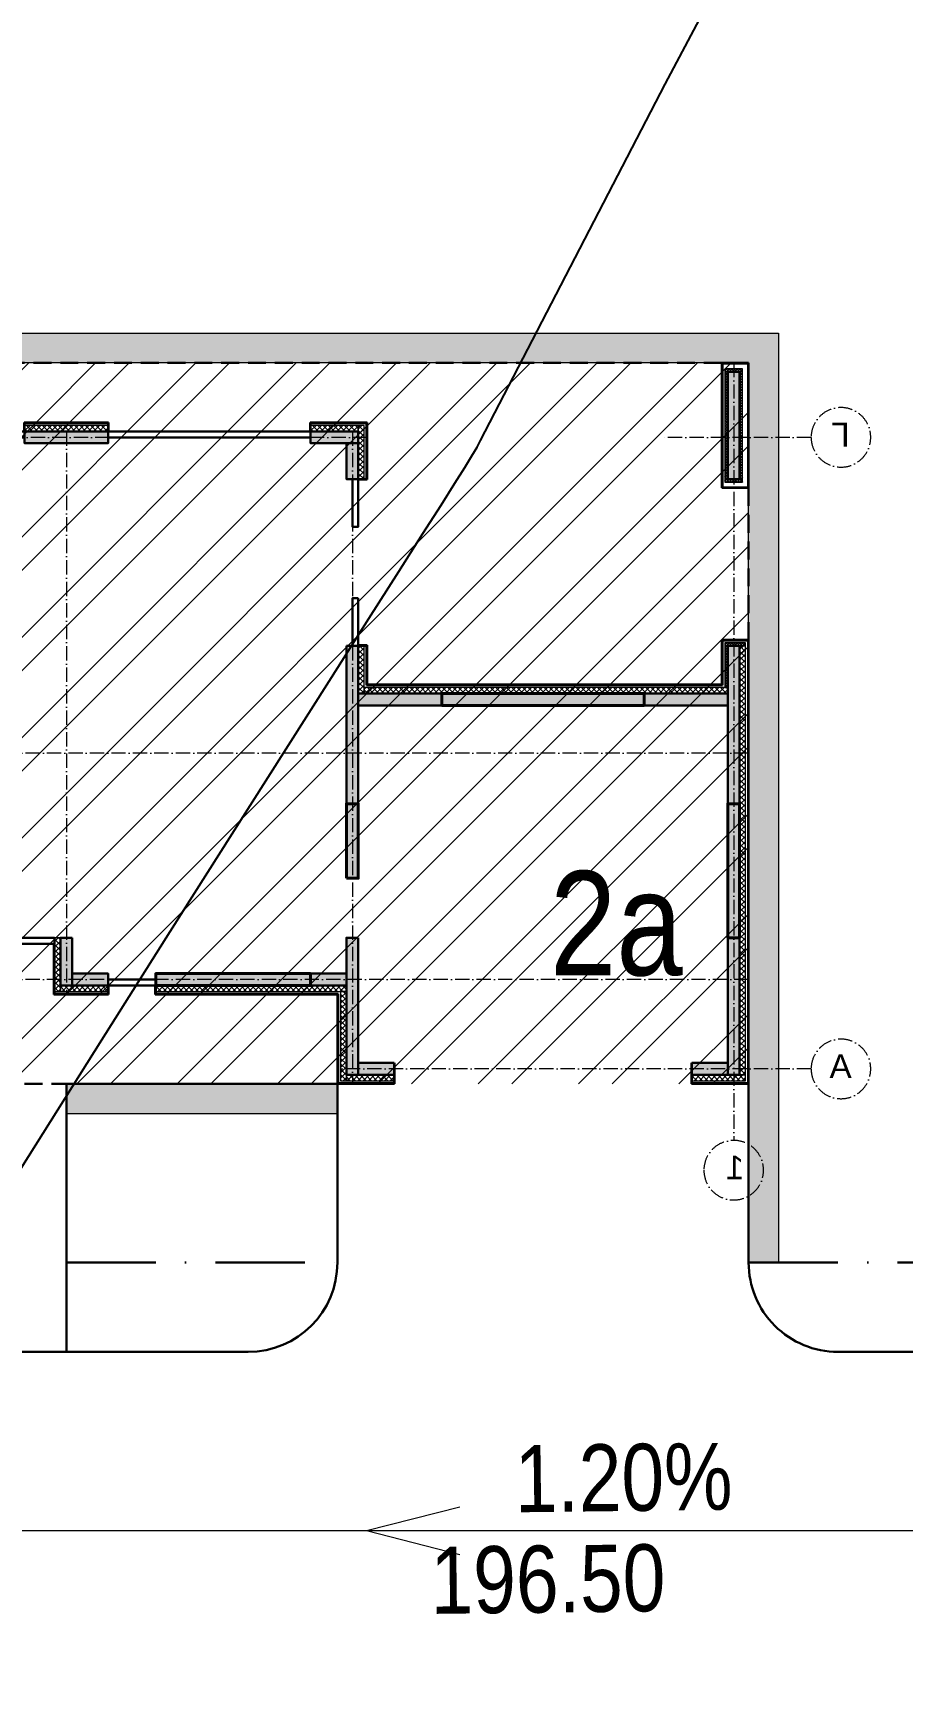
# Model space of a CAD drawing. Header units: millimetres. Extents: x 1353783 to 6492029790, y -7276956 to -512500.
# Drawn here: x 9975160 to 9978077, y -2812207 to -2806674 of the extents above; entities that cross this region are included whole.
import ezdxf

# ---------------------------------------------------------------- set-up
doc = ezdxf.new("R2010")
doc.units = ezdxf.units.MM
for name, pattern in [('( Dashed )', [0.75, 0.5, -0.25]), ('482 Границы районов', [5, 3, -1, 0, -1]), ('ACAD_ISO10W100', [18, 12, -3, 0, -3]), ('CONTI', [0]), ('осевая', [50.800000000000004, 31.75, -6.35, 6.35, -6.35])]:
    doc.linetypes.add(name, pattern=pattern)
doc.layers.get('0').update_dxf_attribs({"lineweight": 5})
doc.layers.get('Defpoints').update_dxf_attribs({"color": 255})
for name, color, linetype, lineweight in [('!A-DIAFRAGM типовой', 142, 'Continuous', 0), ('7земля', 7, 'Continuous', 30), ('DIAFRAGM', 46, 'Continuous', 30), ('G-ANNO-SCHD', 231, 'Continuous', 9), ('Hatch', 254, 'Continuous', 5), ('INSULATION', 81, 'Continuous', 5), ('ГП-Граница учасика ИЖС', 3, 'Continuous', 5), ('ГП-Тратуар', 3, 'Continuous', 5), ('оси', 231, 'осевая', 9)]:
    doc.layers.add(name, color=color, linetype=linetype, lineweight=lineweight)
doc.layers.add('GORIZUNKNOWN', color=32, linetype='CONTI')
doc.layers.add('РЕЛЬЕФ', color=7, linetype='CONTI')
doc.styles.add('GOST Common', font='', dxfattribs={"height": 3})
doc.styles.get("Standard").update_dxf_attribs({"font": 'Arial Narrow.ttf'})
doc.styles.add('основной', font='Arial Narrow.ttf', dxfattribs={"height": 1.5})
doc.styles.get('GOST Common').set_extended_font_data('GOST Common')

# ---------------------------------------------------------------- blocks, each defined once
blk = doc.blocks.new('амвамвам')
at = {"lineweight": 30, "ltscale": 100, "true_color": 0x939598}
h = blk.add_hatch(color=252, dxfattribs=at)
h.dxf.hatch_style = 1
h.paths.add_polyline_path([(9832580.3382902, -3455391.887693441), (9832580.3382902, -3455891.887693441), (9837130.338564806, -3455891.887693441), (9837130.34117087, -3455391.887648884)], flags=17)
h.paths.add_polyline_path([(9829780.3382902, -3455391.887648858), (9829780.3382902, -3455891.887648858), (9819030.34090311, -3455891.887648862), (9818530.34090311, -3455891.887648862), (9818530.340903118, -3443291.85761554), (9818530.34090311, -3442791.85761554), (9844030.341103941, -3442791.857615545), (9844530.341103941, -3442791.857615545), (9844530.341103934, -3458391.654640799), (9844030.337839514, -3458391.654640799), (9844030.341103926, -3443291.854581557), (9819030.340903096, -3443291.857665127), (9819030.34090311, -3455391.887693448)])
at = {"color": 251, "lineweight": 15, "ltscale": 100, "true_color": 0x636466}
for points in [[(9829780.3382902, -3455391.887648858), (9829780.3382902, -3455891.887648858), (9819030.34090311, -3455891.887648862), (9818530.34090311, -3455891.887648862), (9818530.340903118, -3443291.85761554), (9818530.34090311, -3442791.85761554), (9844030.341103941, -3442791.857615545), (9844530.341103941, -3442791.857615545), (9844530.341103934, -3458391.654640799), (9844030.337839514, -3458391.654640799), (9844030.341103926, -3443291.854581557), (9819030.340903096, -3443291.857665127), (9819030.34090311, -3455391.887693448)], [(9832580.3382902, -3455391.887693441), (9832580.3382902, -3455891.887693441), (9837130.338564806, -3455891.887693441), (9837130.34117087, -3455391.887648884)]]:
    blk.add_lwpolyline(points, close=True, dxfattribs=at)
blk = doc.blocks.new('ТИП-2')
at = {"layer": '!A-DIAFRAGM типовой', "lineweight": 0, "ltscale": 100, "true_color": 0x000000}
h = blk.add_hatch(color=18, dxfattribs=at)
h.dxf.hatch_style = 1
h.paths.add_polyline_path([(10321114.28069974, -2871325.794384203), (10321314.28069974, -2871325.794339576), (10321314.2802981, -2869525.794339576), (10321114.2802981, -2869525.794384203)])
h = blk.add_hatch(color=18, dxfattribs=at)
h.dxf.hatch_style = 1
h.paths.add_polyline_path([(10345614.2808138, -2871325.784358687), (10345814.2808138, -2871325.78431406), (10345814.28041215, -2869525.78909589), (10345614.28041215, -2869525.789140517)])
h = blk.add_hatch(color=18, dxfattribs=at)
h.dxf.hatch_style = 1
h.paths.add_polyline_path([(10327514.28055711, -2870525.800309684), (10327514.28060173, -2870725.800309684), (10328314.27932481, -2870725.800131175), (10328314.27928018, -2870525.800131175)])
h = blk.add_hatch(color=18, dxfattribs=at)
h.dxf.hatch_style = 1
h.paths.add_polyline_path([(10327514.28073561, -2871325.794377865), (10327714.28073561, -2871325.794333238), (10327714.28060173, -2870725.794333238), (10327514.28060173, -2870725.794377865)])
h = blk.add_hatch(color=18, dxfattribs=at)
h.dxf.hatch_style = 1
h.paths.add_polyline_path([(10331714.2812801, -2870525.800449893), (10331714.28132472, -2870725.800449893), (10333114.27990833, -2870725.800137503), (10333114.2798637, -2870525.800137503)])
h = blk.add_hatch(color=18, dxfattribs=at)
h.dxf.hatch_style = 1
h.paths.add_polyline_path([(10335014.28127516, -2870525.800449896), (10335014.28131979, -2870725.800449896), (10336414.27990339, -2870725.800137506), (10336414.27985877, -2870525.800137506)])
h = blk.add_hatch(color=18, dxfattribs=at)
h.dxf.hatch_style = 1
h.paths.add_polyline_path([(10338314.28127516, -2870525.800449896), (10338314.28131979, -2870725.800449896), (10339714.27990339, -2870725.800137506), (10339714.27985877, -2870525.800137506)])
h = blk.add_hatch(color=18, dxfattribs=at)
h.dxf.hatch_style = 1
h.paths.add_polyline_path([(10341714.28127514, -2870525.800449898), (10341714.28131977, -2870725.800449898), (10343114.27990338, -2870725.800137509), (10343114.27985875, -2870525.800137509)])
h = blk.add_hatch(color=18, dxfattribs=at)
h.dxf.hatch_style = 1
h.paths.add_polyline_path([(10345014.2805906, -2870525.791351355), (10345014.28063523, -2870725.791351355), (10345614.28067992, -2870725.791217473), (10345614.28063529, -2870525.791217473)])
h = blk.add_hatch(color=18, dxfattribs=at)
h.dxf.hatch_style = 1
h.paths.add_polyline_path([(10345814.28014073, -2873575.794361891), (10345614.28014073, -2873575.794406518), (10345614.28085477, -2876775.794416242), (10345814.28085477, -2876775.794371615)])
h = blk.add_hatch(color=18, dxfattribs=at)
h.dxf.hatch_style = 1
h.paths.add_polyline_path([(10321114.28003041, -2876775.795799684), (10321314.28003041, -2876775.795755057), (10321314.2794391, -2874125.798562277), (10321114.2794391, -2874125.798606904)])
h = blk.add_hatch(color=18, dxfattribs=at)
h.dxf.hatch_style = 1
h.paths.add_polyline_path([(10327714.28037449, -2874125.798539959), (10327514.28037449, -2874125.798584586), (10327514.28096579, -2876775.794385423), (10327714.28096579, -2876775.794340796)])
h = blk.add_hatch(color=18, dxfattribs=at)
h.dxf.hatch_style = 1
h.paths.add_polyline_path([(10321314.27962602, -2874925.831572238), (10321314.27967064, -2875125.831572238), (10322714.27967064, -2875125.831259849), (10322714.27962602, -2874925.831259849)])
h = blk.add_hatch(color=18, dxfattribs=at)
h.dxf.hatch_style = 1
h.paths.add_polyline_path([(10326114.28152829, -2874925.825995184), (10326114.28157292, -2875125.825995184), (10327514.28157292, -2875125.825682795), (10327514.28152829, -2874925.825682795)])
h = blk.add_hatch(color=18, dxfattribs=at)
h.dxf.hatch_style = 1
h.paths.add_polyline_path([(10321114.27915135, -2881326.077643656), (10321314.27915135, -2881326.077599029), (10321314.27863808, -2879025.800171928), (10321114.27863808, -2879025.800216555)])
h = blk.add_hatch(color=18, dxfattribs=at)
h.dxf.hatch_style = 1
h.paths.add_polyline_path([(10327514.2807444, -2879025.799959368), (10327714.2807444, -2879025.800003995), (10327714.28023113, -2881326.058647835), (10327514.28023113, -2881326.058603208)])
h = blk.add_hatch(color=18, dxfattribs=at)
h.dxf.hatch_style = 1
h.paths.add_polyline_path([(10332314.28074961, -2879025.801131424), (10332514.28074961, -2879025.801176051), (10332514.28057111, -2879825.794317264), (10332314.28057111, -2879825.794272637)])
h = blk.add_hatch(color=18, dxfattribs=at)
h.dxf.hatch_style = 1
h.paths.add_polyline_path([(10345614.28074932, -2879025.800275051), (10345814.28074932, -2879025.800319678), (10345814.2802361, -2881325.824323273), (10345614.2802361, -2881325.824278646)])
h = blk.add_hatch(color=18, dxfattribs=at)
h.dxf.hatch_style = 1
h.paths.add_polyline_path([(10327714.2805659, -2879825.794171644), (10327714.28061052, -2879625.794171644), (10328314.28098999, -2879625.794305526), (10328314.28094537, -2879825.794305526)])
h = blk.add_hatch(color=18, dxfattribs=at)
h.dxf.hatch_style = 1
h.paths.add_polyline_path([(10331714.28102024, -2879825.794138756), (10331714.28106486, -2879625.794138756), (10332314.28061573, -2879625.794272637), (10332314.28057111, -2879825.794272637)])
h = blk.add_hatch(color=18, dxfattribs=at)
h.dxf.hatch_style = 1
h.paths.add_polyline_path([(10335014.28225489, -2879625.824392607), (10335014.28229951, -2879825.824392607), (10336414.28110833, -2879825.824080218), (10336414.2810637, -2879625.824080218)])
h = blk.add_hatch(color=18, dxfattribs=at)
h.dxf.hatch_style = 1
h.paths.add_polyline_path([(10338314.28253459, -2879625.794518085), (10338314.28257921, -2879825.794518085), (10339714.28052839, -2879825.794205696), (10339714.28048377, -2879625.794205696)])
h = blk.add_hatch(color=18, dxfattribs=at)
h.dxf.hatch_style = 1
h.paths.add_polyline_path([(10341714.28127385, -2879825.824144751), (10341714.28131847, -2879625.824144751), (10343114.27988221, -2879625.824457141), (10343114.27983759, -2879825.824457141)])
h = blk.add_hatch(color=18, dxfattribs=at)
h.dxf.hatch_style = 1
h.paths.add_polyline_path([(10345014.28052612, -2879825.793282383), (10345014.28057075, -2879625.793282383), (10345614.28061544, -2879625.793416264), (10345614.28057081, -2879825.793416264)])
h = blk.add_hatch(color=18, dxfattribs=at)
h.dxf.hatch_style = 1
h.paths.add_polyline_path([(10321314.28051204, -2881126.057442903), (10321314.28055666, -2881326.057442903), (10321914.28006483, -2881326.057309022), (10321914.2800202, -2881126.057309022)])
h = blk.add_hatch(color=18, dxfattribs=at)
h.dxf.hatch_style = 1
h.paths.add_polyline_path([(10326914.28070969, -2881126.058737089), (10326914.28075432, -2881326.058737089), (10327514.28029807, -2881326.058603208), (10327514.28025345, -2881126.058603208)])
at = {"layer": 'Hatch', "lineweight": 40, "ltscale": 0.5, "true_color": 0x000000}
for points in [[(10345814.28061054, -2873575.794361891), (10345614.28061054, -2873575.794361891), (10345614.28061054, -2871325.788480768), (10345814.28061054, -2871325.788480768)], [(10326114.2815506, -2875125.831259849), (10326114.2815506, -2874925.831259849), (10322714.27970029, -2874925.831259849), (10322714.27970029, -2875125.831259849)], [(10321314.27894875, -2879025.800193593), (10321114.27894875, -2879025.800193593), (10321114.27894875, -2876775.793202593), (10321314.27894875, -2876775.793202593)], [(10327714.28061054, -2878025.796644622), (10327514.28061054, -2878025.796644622), (10327514.28061054, -2876775.794349302), (10327714.28061054, -2876775.794349302)], [(10345814.28061053, -2879025.800297365), (10345614.28061053, -2879025.800297365), (10345614.28061053, -2876775.794416242), (10345814.28061053, -2876775.794416242)], [(10335214.28061027, -2879625.821870604), (10335014.28061027, -2879625.821870604), (10335014.28061027, -2879025.825927126), (10335214.28061027, -2879025.825927126)], [(10328314.28098999, -2879825.824323271), (10328314.28098999, -2879625.824323271), (10330914.29235347, -2879625.824323271), (10330914.29235347, -2879825.824323271)], [(10336414.28108601, -2879825.794361876), (10336414.28108601, -2879625.794361876), (10338314.28253459, -2879625.794361876), (10338314.28253459, -2879825.794361876)], [(10339714.28050608, -2879825.794361876), (10339714.28050608, -2879625.794361876), (10341714.28129616, -2879625.794361876), (10341714.28129616, -2879825.794361876)], [(10343114.2798599, -2879825.794361876), (10343114.2798599, -2879625.794361876), (10344214.28054843, -2879625.794361876), (10344214.28054843, -2879825.794361876)]]:
    blk.add_hatch(color=18, dxfattribs=at).paths.add_polyline_path(points)
at = {"layer": 'INSULATION', "ltscale": 0.5, "true_color": 0x000000}
h = blk.add_hatch(dxfattribs=at)
h.set_pattern_fill('ANSI37', color=18, scale=9.999997768927233, angle=-90.00000000000006)
h.set_pattern_definition([(314.9999999999999, (10327382.394814, -2869475.794395359), (22.45063529377169, 22.45063529377164), []), (44.99999999999994, (10327382.394814, -2869475.794395359), (-22.45063529377164, 22.45063529377169), [])])
h.paths.add_polyline_path([(10321364.2798853, -2869475.794395359), (10321364.2798853, -2869525.794384203), (10321064.28030925, -2869525.794384203), (10321064.28030925, -2869475.794395359)])
h = blk.add_hatch(dxfattribs=at)
h.set_pattern_fill('ANSI37', color=18, scale=9.999997768927233, angle=180)
h.set_pattern_definition([(225, (10321114.2802981, -2875843.908888947), (22.45063529377165, -22.45063529377168), []), (314.9999999999999, (10321114.2802981, -2875843.908888947), (22.45063529377168, 22.45063529377165), [])])
h.paths.add_polyline_path([(10321114.2802981, -2871325.790389668), (10321064.28030925, -2871325.790389668), (10321064.28030925, -2869525.794384204), (10321114.2802981, -2869525.794384204)])
h = blk.add_hatch(dxfattribs=at)
h.set_pattern_fill('ANSI37', color=18, scale=9.999997768927233, angle=180)
h.set_pattern_definition([(225, (10321364.2798853, -2875843.90884432), (22.45063529377165, -22.45063529377168), []), (314.9999999999999, (10321364.2798853, -2875843.90884432), (22.45063529377168, 22.45063529377165), [])])
h.paths.add_polyline_path([(10321364.2798853, -2871325.790345041), (10321314.27989646, -2871325.790345041), (10321314.27989646, -2869525.794339577), (10321364.2798853, -2869525.794339577)])
h = blk.add_hatch(dxfattribs=at)
h.set_pattern_fill('ANSI37', color=18, scale=9.999997768927233, angle=-90.00000000000006)
h.set_pattern_definition([(314.9999999999999, (10351882.39492805, -2869475.789151673), (22.45063529377169, 22.45063529377164), []), (44.99999999999994, (10351882.39492805, -2869475.789151673), (-22.45063529377164, 22.45063529377169), [])])
h.paths.add_polyline_path([(10345914.28061054, -2869475.789151673), (10345914.28061054, -2869525.789140517), (10345564.28042331, -2869525.789140517), (10345564.28042331, -2869475.789151673)])
h = blk.add_hatch(dxfattribs=at)
h.set_pattern_fill('ANSI37', color=18, scale=9.999997768927233, angle=180)
h.set_pattern_definition([(225, (10345614.28041215, -2875843.903645261), (22.45063529377165, -22.45063529377168), []), (314.9999999999999, (10345614.28041215, -2875843.903645261), (22.45063529377168, 22.45063529377165), [])])
h.paths.add_polyline_path([(10345614.28041215, -2870425.78714325), (10345564.28042331, -2870425.78714325), (10345564.28042331, -2869525.789140518), (10345614.28041215, -2869525.789140518)])
h = blk.add_hatch(dxfattribs=at)
h.set_pattern_fill('ANSI37', color=18, scale=20)
h.set_pattern_definition([(45, (10345814.28061054, -2874889.555347299), (-44.90128060534577, 44.90128060534577), []), (135, (10345814.28061054, -2874889.555347299), (-44.90128060534577, -44.90128060534576), [])])
h.paths.add_polyline_path([(10345814.28061054, -2869525.78909589), (10345914.28061054, -2869525.78909589), (10345914.28061054, -2881325.824323273), (10345814.28061054, -2881325.824323273)])
h = blk.add_hatch(dxfattribs=at)
h.set_pattern_fill('ANSI37', color=18, scale=20)
h.set_pattern_definition([(45, (10327414.2815629, -2865889.519247569), (-44.90128060534577, 44.90128060534577), []), (135, (10327414.2815629, -2865889.519247569), (-44.90128060534577, -44.90128060534576), [])])
h.paths.add_polyline_path([(10327414.2815629, -2870425.794355548), (10327514.2815629, -2870425.794355548), (10327514.2815629, -2871325.789249334), (10327414.2815629, -2871325.789249334)])
h = blk.add_hatch(dxfattribs=at)
h.set_pattern_fill('ANSI37', color=18, scale=20, angle=-90.00000000000001)
h.set_pattern_definition([(315, (10332450.5196007, -2870425.794355548), (44.90128060534578, 44.90128060534576), []), (44.99999999999999, (10332450.5196007, -2870425.794355548), (-44.90128060534575, 44.90128060534578), [])])
h.paths.add_polyline_path([(10328314.27928018, -2870425.794355548), (10328314.27928018, -2870525.794355548), (10327514.28056893, -2870525.794355548), (10327514.28056893, -2870425.794355548)])
h = blk.add_hatch(dxfattribs=at)
h.set_pattern_fill('ANSI37', color=18, scale=20, angle=-90.00000000000001)
h.set_pattern_definition([(315, (10337250.52018422, -2870425.794361876), (44.90128060534578, 44.90128060534576), []), (44.99999999999999, (10337250.52018422, -2870425.794361876), (-44.90128060534575, 44.90128060534578), [])])
h.paths.add_polyline_path([(10333114.2798637, -2870425.794361876), (10333114.2798637, -2870525.794361876), (10331714.28128971, -2870525.794361876), (10331714.28128971, -2870425.794361876)])
h = blk.add_hatch(dxfattribs=at)
h.set_pattern_fill('ANSI37', color=18, scale=20, angle=-90.00000000000001)
h.set_pattern_definition([(315, (10340550.52017928, -2870425.794361879), (44.90128060534578, 44.90128060534576), []), (44.99999999999999, (10340550.52017928, -2870425.794361879), (-44.90128060534575, 44.90128060534578), [])])
h.paths.add_polyline_path([(10336414.27985877, -2870425.794361879), (10336414.27985877, -2870525.794361879), (10335014.28128477, -2870525.794361879), (10335014.28128477, -2870425.794361879)])
h = blk.add_hatch(dxfattribs=at)
h.set_pattern_fill('ANSI37', color=18, scale=20, angle=-90.00000000000001)
h.set_pattern_definition([(315, (10343850.52017928, -2870425.794361879), (44.90128060534578, 44.90128060534576), []), (44.99999999999999, (10343850.52017928, -2870425.794361879), (-44.90128060534575, 44.90128060534578), [])])
h.paths.add_polyline_path([(10339714.27985877, -2870425.794361879), (10339714.27985877, -2870525.794361879), (10338314.28128477, -2870525.794361879), (10338314.28128477, -2870425.794361879)])
h = blk.add_hatch(dxfattribs=at)
h.set_pattern_fill('ANSI37', color=18, scale=20, angle=-90.00000000000001)
h.set_pattern_definition([(315, (10347250.52017927, -2870425.794361881), (44.90128060534578, 44.90128060534576), []), (44.99999999999999, (10347250.52017927, -2870425.794361881), (-44.90128060534575, 44.90128060534578), [])])
h.paths.add_polyline_path([(10343114.27985875, -2870425.794361881), (10343114.27985875, -2870525.794361881), (10341714.28128475, -2870525.794361881), (10341714.28128475, -2870425.794361881)])
h = blk.add_hatch(dxfattribs=at)
h.set_pattern_fill('ANSI37', color=18, scale=20, angle=-90.00000000000001)
h.set_pattern_definition([(315, (10349750.51964987, -2870425.785062528), (44.90128060534578, 44.90128060534576), []), (44.99999999999999, (10349750.51964987, -2870425.785062528), (-44.90128060534575, 44.90128060534578), [])])
h.paths.add_polyline_path([(10345614.28063529, -2870425.785062528), (10345614.28063529, -2870525.785062528), (10345014.28063528, -2870525.785062528), (10345014.28063528, -2870425.785062528)])
h = blk.add_hatch(dxfattribs=at)
h.set_pattern_fill('ANSI37', color=18, scale=9.999997768927233, angle=-90.00000000000006)
h.set_pattern_definition([(314.9999999999999, (10327382.394814, -2871325.790345041), (22.45063529377169, 22.45063529377164), []), (44.99999999999994, (10327382.394814, -2871325.790345041), (-22.45063529377164, 22.45063529377169), [])])
h.paths.add_polyline_path([(10321364.2798853, -2871325.790345041), (10321364.2798853, -2871375.790333886), (10321064.28030925, -2871375.790333886), (10321064.28030925, -2871325.790345041)])
h = blk.add_hatch(dxfattribs=at)
h.set_pattern_fill('ANSI37', color=18, scale=9.999997768927233, angle=-90.00000000000006)
h.set_pattern_definition([(314.9999999999999, (10327382.39437895, -2874075.798565724), (22.45063529377169, 22.45063529377164), []), (44.99999999999994, (10327382.39437895, -2874075.798565724), (-22.45063529377164, 22.45063529377169), [])])
h.paths.add_polyline_path([(10321364.27945026, -2874075.798565724), (10321364.27945026, -2874125.798554569), (10321014.27946141, -2874125.798554569), (10321014.27946141, -2874075.798565724)])
h = blk.add_hatch(dxfattribs=at)
h.set_pattern_fill('ANSI37', color=18, scale=20)
h.set_pattern_definition([(45, (10321014.27946141, -2874889.533734227), (-44.90128060534577, 44.90128060534577), []), (135, (10321014.27946141, -2874889.533734227), (-44.90128060534577, -44.90128060534576), [])])
h.paths.add_polyline_path([(10321014.27946141, -2874125.798606904), (10321114.27946141, -2874125.798606904), (10321114.27946141, -2881326.048640783), (10321014.27946141, -2881326.048640783)])
h = blk.add_hatch(dxfattribs=at)
h.set_pattern_fill('ANSI37', color=18, scale=9.999997768927233, angle=180)
h.set_pattern_definition([(225, (10321364.27945026, -2880543.938621005), (22.45063529377165, -22.45063529377168), []), (314.9999999999999, (10321364.27945026, -2880543.938621005), (22.45063529377168, 22.45063529377165), [])])
h.paths.add_polyline_path([(10321364.27945026, -2874825.824133673), (10321314.27946142, -2874825.824133673), (10321314.27946142, -2874125.798562277), (10321364.27945026, -2874125.798562277)])
h = blk.add_hatch(dxfattribs=at)
h.set_pattern_fill('ANSI37', color=18, scale=20)
h.set_pattern_definition([(45, (10327414.28061054, -2874689.525385892), (-44.90128060534577, 44.90128060534577), []), (135, (10327414.28061054, -2874689.525385892), (-44.90128060534577, -44.90128060534576), [])])
h.paths.add_polyline_path([(10327414.28061054, -2874125.798386612), (10327514.28061054, -2874125.798386612), (10327514.28061054, -2874925.830007446), (10327414.28061054, -2874925.830007446)])
h = blk.add_hatch(dxfattribs=at)
h.set_pattern_fill('ANSI37', color=18, scale=20, angle=-90.00000000000001)
h.set_pattern_definition([(315, (10330450.52060862, -2874825.824133673), (44.90128060534578, 44.90128060534576), []), (44.99999999999999, (10330450.52060862, -2874825.824133673), (-44.90128060534575, 44.90128060534578), [])])
h.paths.add_polyline_path([(10327414.28159401, -2874825.824133673), (10327414.28159401, -2874925.824133673), (10321314.27962602, -2874925.824133673), (10321314.27962602, -2874825.824133673)])
h = blk.add_hatch(dxfattribs=at)
h.set_pattern_fill('ANSI37', color=18, scale=20, angle=179.9999999999999)
h.set_pattern_definition([(225, (10332614.28057056, -2888962.033331858), (44.90128060534573, -44.90128060534581), []), (314.9999999999999, (10332614.28057056, -2888962.033331858), (44.90128060534581, 44.90128060534572), [])])
h.paths.add_polyline_path([(10332614.28057056, -2879925.794317249), (10332514.28057056, -2879925.794317249), (10332514.28057056, -2879025.801176051), (10332614.28057056, -2879025.801176051)])
h = blk.add_hatch(dxfattribs=at)
h.set_pattern_fill('ANSI37', color=18, scale=20, angle=179.9999999999999)
h.set_pattern_definition([(225, (10335014.28061027, -2888962.063337865), (44.90128060534573, -44.90128060534581), []), (314.9999999999999, (10335014.28061027, -2888962.063337865), (44.90128060534581, 44.90128060534572), [])])
h.paths.add_polyline_path([(10335014.28061027, -2879825.824323271), (10334914.28061027, -2879825.824323271), (10334914.28061027, -2879025.825927126), (10335014.28061027, -2879025.825927126)])
h = blk.add_hatch(dxfattribs=at)
h.set_pattern_fill('ANSI37', color=18, scale=20, angle=-90.00000000000001)
h.set_pattern_definition([(315, (10336350.53136806, -2879825.824323271), (44.90128060534578, 44.90128060534576), []), (44.99999999999999, (10336350.53136806, -2879825.824323271), (-44.90128060534575, 44.90128060534578), [])])
h.paths.add_polyline_path([(10330914.29235347, -2879825.824323271), (10330914.29235347, -2879925.824323271), (10327714.28053664, -2879925.824323271), (10327714.28053664, -2879825.824323271)])
h = blk.add_hatch(dxfattribs=at)
h.set_pattern_fill('ANSI37', color=18, scale=20, angle=-90.00000000000001)
h.set_pattern_definition([(315, (10337150.5195857, -2879825.794317264), (44.90128060534578, 44.90128060534576), []), (44.99999999999999, (10337150.5195857, -2879825.794317264), (-44.90128060534575, 44.90128060534578), [])])
h.paths.add_polyline_path([(10332514.28057083, -2879825.794317264), (10332514.28057083, -2879925.794317264), (10331714.28105371, -2879925.794317264), (10331714.28105371, -2879825.794317264)])
h = blk.add_hatch(dxfattribs=at)
h.set_pattern_fill('ANSI37', color=18, scale=20, angle=-90.00000000000001)
h.set_pattern_definition([(315, (10337150.51958543, -2879825.794317264), (44.90128060534578, 44.90128060534576), []), (44.99999999999999, (10337150.51958543, -2879825.794317264), (-44.90128060534575, 44.90128060534578), [])])
h.paths.add_polyline_path([(10332514.28057056, -2879825.794317264), (10332514.28057056, -2879925.794317264), (10331714.28105371, -2879925.794317264), (10331714.28105371, -2879825.794317264)])
h = blk.add_hatch(dxfattribs=at)
h.set_pattern_fill('ANSI37', color=18, scale=20, angle=-90.00000000000001)
h.set_pattern_definition([(315, (10348350.49587957, -2879825.824323271), (44.90128060534578, 44.90128060534576), []), (44.99999999999999, (10348350.49587957, -2879825.824323271), (-44.90128060534575, 44.90128060534578), [])])
h.paths.add_polyline_path([(10344214.28054843, -2879825.824323271), (10344214.28054843, -2879925.824323271), (10334914.28061027, -2879925.824323271), (10334914.28061027, -2879825.824323271)])
h = blk.add_hatch(dxfattribs=at)
h.set_pattern_fill('ANSI37', color=18, scale=20, angle=-90.00000000000001)
h.set_pattern_definition([(315, (10350550.47336881, -2879825.793460892), (44.90128060534578, 44.90128060534576), []), (44.99999999999999, (10350550.47336881, -2879825.793460892), (-44.90128060534575, 44.90128060534578), [])])
h.paths.add_polyline_path([(10345614.2805485, -2879825.793460892), (10345614.2805485, -2879925.793460892), (10345014.28057075, -2879925.793460892), (10345014.28057075, -2879825.793460892)])
h = blk.add_hatch(dxfattribs=at)
h.set_pattern_fill('ANSI37', color=18, scale=20)
h.set_pattern_definition([(45, (10327714.28025345, -2874989.564133187), (-44.90128060534577, 44.90128060534577), []), (135, (10327714.28025345, -2874989.564133187), (-44.90128060534577, -44.90128060534576), [])])
h.paths.add_polyline_path([(10327714.28025345, -2879925.785347199), (10327814.28025345, -2879925.785347199), (10327814.28025345, -2881426.079039743), (10327714.28025345, -2881426.079039743)])
h = blk.add_hatch(dxfattribs=at)
h.set_pattern_fill('ANSI37', color=18, scale=9.999997768927233, angle=180)
h.set_pattern_definition([(225, (10345614.2805485, -2886243.907965635), (22.45063529377165, -22.45063529377168), []), (314.9999999999999, (10345614.2805485, -2886243.907965635), (22.45063529377168, 22.45063529377165), [])])
h.paths.add_polyline_path([(10345614.2805485, -2881325.824290544), (10345564.28055965, -2881325.824290544), (10345564.28055965, -2879925.793460892), (10345614.2805485, -2879925.793460892)])
h = blk.add_hatch(dxfattribs=at)
h.set_pattern_fill('ANSI37', color=18, scale=20, angle=-90.00000000000001)
h.set_pattern_definition([(315, (10324750.51957127, -2881326.077621342), (44.90128060534578, 44.90128060534576), []), (44.99999999999999, (10324750.51957127, -2881326.077621342), (-44.90128060534575, 44.90128060534578), [])])
h.paths.add_polyline_path([(10321914.28009829, -2881326.077621342), (10321914.28009829, -2881426.077621342), (10321014.27946141, -2881426.077621342), (10321014.27946141, -2881326.077621342)])
h = blk.add_hatch(dxfattribs=at)
h.set_pattern_fill('ANSI37', color=18, scale=20, angle=-90.00000000000001)
h.set_pattern_definition([(315, (10330750.51926805, -2881326.079039743), (44.90128060534578, 44.90128060534576), []), (44.99999999999999, (10330750.51926805, -2881326.079039743), (-44.90128060534575, 44.90128060534578), [])])
h.paths.add_polyline_path([(10327714.28025345, -2881326.079039743), (10327714.28025345, -2881426.079039743), (10326914.28071002, -2881426.079039743), (10326914.28071002, -2881326.079039743)])
h = blk.add_hatch(dxfattribs=at)
h.set_pattern_fill('ANSI37', color=18, scale=9.999997768927233, angle=-90.00000000000006)
h.set_pattern_definition([(314.9999999999999, (10351882.3950644, -2881325.824290544), (22.45063529377169, 22.45063529377164), []), (44.99999999999994, (10351882.3950644, -2881325.824290544), (-22.45063529377164, 22.45063529377169), [])])
h.paths.add_polyline_path([(10345914.28061054, -2881325.824290544), (10345914.28061054, -2881375.824279389), (10345564.28055965, -2881375.824279389), (10345564.28055965, -2881325.824290544)])
at = {"color": 18, "linetype": 'ByBlock', "lineweight": 30, "true_color": 0x000000}
for points in [[(10328314.27928018, -2870525.794355548), (10331714.28130241, -2870525.794355548), (10331714.28130241, -2870625.800449893), (10328314.27928018, -2870625.800449893)], [(10333114.27986369, -2870525.756146566), (10335014.28131978, -2870525.756146566), (10335014.28131978, -2870625.756146566), (10333114.27986369, -2870625.756146566)], [(10336414.27985876, -2870525.794361879), (10338314.28129747, -2870525.794361879), (10338314.28129747, -2870625.800449896), (10336414.27985876, -2870625.800449896)], [(10339714.27985876, -2870525.794361879), (10341714.28131977, -2870525.794361879), (10341714.28131977, -2870625.799449384), (10339714.27985876, -2870625.799449384)], [(10343114.27985875, -2870525.794339563), (10345014.28061292, -2870525.794339563), (10345014.28061292, -2870625.800185732), (10343114.27985875, -2870625.800185732)], [(10327514.2815629, -2871325.795381329), (10327614.2815629, -2871325.795381329), (10327614.2815629, -2872125.795181153), (10327514.2815629, -2872125.795181153)], [(10327514.28071269, -2873325.798386612), (10327614.28071269, -2873325.798386612), (10327614.28071269, -2874125.798562272), (10327514.28071269, -2874125.798562272)], [(10332614.28057056, -2879025.768387593), (10333264.25908176, -2879025.768387593), (10333264.25908176, -2879125.768387593), (10332614.28057056, -2879125.768387593)], [(10334464.24565501, -2879025.825927157), (10334914.29123075, -2879025.825927157), (10334914.29123075, -2879125.825927126), (10334464.24565501, -2879125.825927126)], [(10330914.29235347, -2879725.797039525), (10331714.29235347, -2879725.797039525), (10331714.29235347, -2879825.824323271), (10330914.29235347, -2879825.824323271)], [(10344214.28054843, -2879725.800007225), (10345014.28057075, -2879725.800007225), (10345014.28057075, -2879825.793282383), (10344214.28054843, -2879825.793282383)]]:
    blk.add_lwpolyline(points, close=True, dxfattribs=at)
at = {"layer": '7земля', "color": 18, "lineweight": 30, "ltscale": 100, "true_color": 0x000000}
for p, q in [((10320964.28027582, -2871475.796514559), (10320964.2804097, -2869375.791233699)), ((10320964.2804097, -2869375.791233699), (10321414.2809006, -2869375.791233699)), ((10320974.28027646, -2871465.796514559), (10320974.28040907, -2869385.791233699)), ((10320974.28040907, -2869385.791233699), (10321404.28089996, -2869385.791233699)), ((10321404.28089996, -2869385.791233699), (10321404.28076736, -2871465.796514559)), ((10321414.2809006, -2869375.791233699), (10321414.28076672, -2871475.796514559)), ((10345514.28045678, -2869375.79436189), (10345964.28061054, -2869375.794317263)), ((10345514.28059066, -2870375.794339575), (10345514.28045678, -2869375.79436189)), ((10345524.28045812, -2869385.794360898), (10345954.28061054, -2869385.794318255)), ((10345524.280592, -2870385.794339138), (10345524.28045812, -2869385.794360898)), ((10345954.28061054, -2869385.794318255), (10345954.28061053, -2881465.824344593)), ((10345964.28061054, -2869375.794317263), (10345964.28061053, -2881475.824345585)), ((10328324.28124144, -2870375.794355548), (10327364.28159401, -2870375.794355548)), ((10327364.28159401, -2870375.794355548), (10327364.28159401, -2871335.795381329)), ((10328314.28124144, -2870385.794355548), (10327374.28159401, -2870385.794355548)), ((10327374.28159401, -2870385.794355548), (10327374.28159401, -2871325.795381329)), ((10328314.28124144, -2870525.794355548), (10328314.28124144, -2870385.794355548)), ((10328324.28124144, -2870525.794355548), (10328324.28124144, -2870375.794355548)), ((10333124.27992577, -2870375.794361876), (10331704.28132896, -2870375.794361876)), ((10331704.28132896, -2870375.794361876), (10331704.28132896, -2870525.794361875)), ((10333114.27992577, -2870385.794361876), (10331714.28132896, -2870385.794361876)), ((10331714.28132896, -2870385.794361876), (10331714.28132896, -2870525.794361875)), ((10333114.27992577, -2870525.794361876), (10333114.27992577, -2870385.794361876)), ((10333124.27992577, -2870525.794361876), (10333124.27992577, -2870375.794361876)), ((10336434.27992084, -2870365.794361879), (10334994.28132403, -2870365.79436188)), ((10334994.28132403, -2870365.79436188), (10334994.28132403, -2870525.794361878)), ((10336424.27992084, -2870375.794361879), (10335004.28132403, -2870375.79436188)), ((10335004.28132403, -2870375.79436188), (10335004.28132403, -2870525.794361878)), ((10336424.27992084, -2870525.794361879), (10336424.27992084, -2870375.794361879)), ((10336434.27992084, -2870525.794361879), (10336434.27992084, -2870365.794361879)), ((10339724.27992084, -2870375.794361879), (10338304.28132403, -2870375.79436188)), ((10338304.28132403, -2870375.79436188), (10338304.28132403, -2870525.794361878)), ((10339714.27992084, -2870385.794361879), (10338314.28132403, -2870385.79436188)), ((10338314.28132403, -2870385.79436188), (10338314.28132403, -2870525.794361878)), ((10339714.27992084, -2870525.794361879), (10339714.27992084, -2870385.794361879)), ((10339724.27992084, -2870525.794361879), (10339724.27992084, -2870375.794361879)), ((10343124.27992082, -2870375.794361881), (10341704.28132401, -2870375.794361882)), ((10341704.28132401, -2870375.794361882), (10341704.28132401, -2870525.794361881)), ((10343114.27992082, -2870385.794361881), (10341714.28132401, -2870385.794361882)), ((10341714.28132401, -2870385.794361882), (10341714.28132401, -2870525.794361881)), ((10343114.27992082, -2870525.794361881), (10343114.27992082, -2870385.794361881)), ((10343124.27992082, -2870525.794361881), (10343124.27992082, -2870375.794361881)), ((10345004.28061053, -2870375.794361889), (10345514.28059066, -2870375.794339575)), ((10345004.28061054, -2870525.794361876), (10345004.28061053, -2870375.794361889)), ((10345014.28061053, -2870385.794361452), (10345524.280592, -2870385.794339138)), ((10345014.28061054, -2870525.794361875), (10345014.28061053, -2870385.794361452)), ((10321414.28076672, -2871475.796514559), (10320964.28027582, -2871475.796514559)), ((10321404.28076736, -2871465.796514559), (10320974.28027646, -2871465.796514559)), ((10327364.28159401, -2871335.795381329), (10327514.27367144, -2871335.795381329)), ((10327374.28159401, -2871325.795381329), (10327514.27367144, -2871325.795381329)), ((10320964.28106804, -2881476.057353649), (10320964.28106805, -2874025.8241832)), ((10320964.28106805, -2874025.8241832), (10321414.27945026, -2874025.824160886)), ((10320974.28106804, -2881466.057353649), (10320974.28106805, -2874035.824182704)), ((10320974.28106805, -2874035.824182704), (10321404.27945026, -2874035.824161382)), ((10321404.27945026, -2874035.824161382), (10321404.27945026, -2874785.824122479)), ((10321414.27945026, -2874025.824160886), (10321414.27945026, -2874775.824122517)), ((10327364.28159401, -2874775.82414483), (10327364.21292597, -2874115.798386612)), ((10327364.21292597, -2874115.798386612), (10327514.21293713, -2874115.798386612)), ((10327374.28263445, -2874785.824144868), (10327374.21396641, -2874125.798386612)), ((10327374.21396641, -2874125.798386612), (10327514.21293713, -2874125.798386612)), ((10321404.27945026, -2874785.824122479), (10327374.28263445, -2874785.824144868)), ((10321414.27945026, -2874775.824122517), (10327364.28159401, -2874775.82414483)), ((10332614.261845, -2879125.768828188), (10332614.29885607, -2879965.794317266)), ((10332624.26184499, -2879125.768387593), (10332624.29929667, -2879975.794317266)), ((10334904.29123078, -2879125.822909051), (10334904.28061027, -2879976.91874114)), ((10334914.29123078, -2879125.823033837), (10334914.28073513, -2879966.912338934)), ((10330914.29235347, -2879825.839303969), (10330914.29235347, -2879965.809323515)), ((10330924.29235347, -2879825.839303969), (10330924.29235347, -2879975.809342574)), ((10331704.28105371, -2879975.794317264), (10331704.28105371, -2879825.794317265)), ((10331714.28105371, -2879965.794317264), (10331714.28105371, -2879825.794317265)), ((10344214.28054843, -2879965.82432327), (10344214.28054843, -2879825.82432327)), ((10344224.28054843, -2879975.82432327), (10344224.28054843, -2879825.82432327)), ((10345004.28057075, -2879975.794361888), (10345004.28057075, -2879825.824323284)), ((10345014.28057075, -2879965.794361888), (10345014.28057075, -2879825.824323284)), ((10330914.29235347, -2879965.809323515), (10327854.28034276, -2879965.803491376)), ((10327854.28034276, -2879965.803491376), (10327854.28034276, -2881465.80350904)), ((10330924.29235347, -2879975.809342574), (10327864.28034276, -2879975.803510435)), ((10327864.28034276, -2879975.803510435), (10327864.28034276, -2881475.803510435)), ((10332624.29929667, -2879975.794317266), (10331704.28105371, -2879975.794317264)), ((10332614.29885607, -2879965.794317266), (10331714.28105371, -2879965.794317264)), ((10334904.28061027, -2879976.91874114), (10336614.28759306, -2879975.82432327)), ((10334914.28073513, -2879966.912338934), (10336614.28119298, -2879965.824325318)), ((10336614.28759306, -2879965.82432327), (10344214.28054843, -2879965.82432327)), ((10336614.28759306, -2879975.82432327), (10344224.28054843, -2879975.82432327)), ((10345514.28052619, -2879975.794361888), (10345004.28057075, -2879975.794361888)), ((10345524.28052827, -2879965.794361888), (10345014.28057075, -2879965.794361888)), ((10345514.28021374, -2881475.824300958), (10345514.28052619, -2879975.794361888)), ((10345524.28021582, -2881465.82430195), (10345524.28052827, -2879965.794361888)), ((10321914.28019727, -2881126.05755519), (10321914.28013364, -2881466.057353649)), ((10321924.28019727, -2881126.057557062), (10321924.28013176, -2881476.057353649)), ((10326904.28066573, -2881475.803376555), (10326904.28073118, -2881126.058489048)), ((10326914.2806676, -2881465.803377949), (10326914.28073118, -2881126.05849092)), ((10321924.28013176, -2881476.057353649), (10320964.28106804, -2881476.057353649)), ((10321914.28013364, -2881466.057353649), (10320974.28106804, -2881466.057353649)), ((10327864.28034276, -2881475.803510435), (10326904.28066573, -2881475.803376555)), ((10327854.28034276, -2881465.80350904), (10326914.2806676, -2881465.803377949)), ((10345964.28061053, -2881475.824345585), (10345514.28021374, -2881475.824300958)), ((10345954.28061053, -2881465.824344593), (10345524.28021582, -2881465.82430195))]:
    blk.add_line(p, q, dxfattribs=at)
at = {"layer": '7земля', "color": 18, "linetype": '( Dashed )', "lineweight": 30, "ltscale": 600, "true_color": 0x000000}
for p, q in [((10321414.2809006, -2869375.791233699), (10345514.28045678, -2869375.788007024)), ((10320964.28027582, -2871475.796514559), (10320964.28106805, -2874025.8241832)), ((10327864.28034276, -2881475.824301024), (10345514.28021374, -2881475.824300958))]:
    blk.add_line(p, q, dxfattribs=at)
at = {"layer": 'DIAFRAGM', "color": 18, "ltscale": 0.5, "true_color": 0x000000}
for points in [[(10321114.28069974, -2871325.794384203), (10321314.28069974, -2871325.794339576), (10321314.2802981, -2869525.794339576), (10321114.2802981, -2869525.794384203)], [(10345614.2808138, -2871325.784358687), (10345814.2808138, -2871325.78431406), (10345814.28041215, -2869525.78909589), (10345614.28041215, -2869525.789140517)], [(10327514.28055711, -2870525.800309684), (10327514.28060173, -2870725.800309684), (10328314.27932481, -2870725.800131175), (10328314.27928018, -2870525.800131175)], [(10327514.28073561, -2871325.794377865), (10327714.28073561, -2871325.794333238), (10327714.28060173, -2870725.794333238), (10327514.28060173, -2870725.794377865)], [(10331714.2812801, -2870525.800449893), (10331714.28132472, -2870725.800449893), (10333114.27990833, -2870725.800137503), (10333114.2798637, -2870525.800137503)], [(10335014.28127516, -2870525.800449896), (10335014.28131979, -2870725.800449896), (10336414.27990339, -2870725.800137506), (10336414.27985877, -2870525.800137506)], [(10338314.28127516, -2870525.800449896), (10338314.28131979, -2870725.800449896), (10339714.27990339, -2870725.800137506), (10339714.27985877, -2870525.800137506)], [(10341714.28127514, -2870525.800449898), (10341714.28131977, -2870725.800449898), (10343114.27990338, -2870725.800137509), (10343114.27985875, -2870525.800137509)], [(10345014.2805906, -2870525.791351355), (10345014.28063523, -2870725.791351355), (10345614.28067992, -2870725.791217473), (10345614.28063529, -2870525.791217473)], [(10345814.28014073, -2873575.794361891), (10345614.28014073, -2873575.794406518), (10345614.28085477, -2876775.794416242), (10345814.28085477, -2876775.794371615)], [(10321114.28003041, -2876775.795799684), (10321314.28003041, -2876775.795755057), (10321314.2794391, -2874125.798562277), (10321114.2794391, -2874125.798606904)], [(10327714.28037449, -2874125.798539959), (10327514.28037449, -2874125.798584586), (10327514.28096579, -2876775.794385423), (10327714.28096579, -2876775.794340796)], [(10321314.27962602, -2874925.831572238), (10321314.27967064, -2875125.831572238), (10322714.27967064, -2875125.831259849), (10322714.27962602, -2874925.831259849)], [(10326114.28152829, -2874925.825995184), (10326114.28157292, -2875125.825995184), (10327514.28157292, -2875125.825682795), (10327514.28152829, -2874925.825682795)], [(10321114.27915135, -2881326.077643656), (10321314.27915135, -2881326.077599029), (10321314.27863808, -2879025.800171928), (10321114.27863808, -2879025.800216555)], [(10327514.2807444, -2879025.799959368), (10327714.2807444, -2879025.800003995), (10327714.28023113, -2881326.058647835), (10327514.28023113, -2881326.058603208)], [(10332314.28074961, -2879025.801131424), (10332514.28074961, -2879025.801176051), (10332514.28057111, -2879825.794317264), (10332314.28057111, -2879825.794272637)], [(10345614.28074932, -2879025.800275051), (10345814.28074932, -2879025.800319678), (10345814.2802361, -2881325.824323273), (10345614.2802361, -2881325.824278646)], [(10327714.2805659, -2879825.794171644), (10327714.28061052, -2879625.794171644), (10328314.28098999, -2879625.794305526), (10328314.28094537, -2879825.794305526)], [(10331714.28102024, -2879825.794138756), (10331714.28106486, -2879625.794138756), (10332314.28061573, -2879625.794272637), (10332314.28057111, -2879825.794272637)], [(10335014.28225489, -2879625.824392607), (10335014.28229951, -2879825.824392607), (10336414.28110833, -2879825.824080218), (10336414.2810637, -2879625.824080218)], [(10338314.28253459, -2879625.794518085), (10338314.28257921, -2879825.794518085), (10339714.28052839, -2879825.794205696), (10339714.28048377, -2879625.794205696)], [(10341714.28127385, -2879825.824144751), (10341714.28131847, -2879625.824144751), (10343114.27988221, -2879625.824457141), (10343114.27983759, -2879825.824457141)], [(10345014.28052612, -2879825.793282383), (10345014.28057075, -2879625.793282383), (10345614.28061544, -2879625.793416264), (10345614.28057081, -2879825.793416264)], [(10321314.28051204, -2881126.057442903), (10321314.28055666, -2881326.057442903), (10321914.28006483, -2881326.057309022), (10321914.2800202, -2881126.057309022)], [(10326914.28070969, -2881126.058737089), (10326914.28075432, -2881326.058737089), (10327514.28029807, -2881326.058603208), (10327514.28025345, -2881126.058603208)]]:
    blk.add_lwpolyline(points, close=True, dxfattribs=at)
at = {"layer": 'Hatch', "color": 18, "lineweight": 40, "ltscale": 0.5, "true_color": 0x000000}
for points in [[(10345814.28061054, -2873575.794361891), (10345614.28061054, -2873575.794361891), (10345614.28061054, -2871325.788480768), (10345814.28061054, -2871325.788480768)], [(10326114.2815506, -2875125.831259849), (10326114.2815506, -2874925.831259849), (10322714.27970029, -2874925.831259849), (10322714.27970029, -2875125.831259849)], [(10321314.27894875, -2879025.800193593), (10321114.27894875, -2879025.800193593), (10321114.27894875, -2876775.793202593), (10321314.27894875, -2876775.793202593)], [(10327714.28061054, -2878025.796644622), (10327514.28061054, -2878025.796644622), (10327514.28061054, -2876775.794349302), (10327714.28061054, -2876775.794349302)], [(10345814.28061053, -2879025.800297365), (10345614.28061053, -2879025.800297365), (10345614.28061053, -2876775.794416242), (10345814.28061053, -2876775.794416242)], [(10335214.28061027, -2879625.821870604), (10335014.28061027, -2879625.821870604), (10335014.28061027, -2879025.825927126), (10335214.28061027, -2879025.825927126)], [(10328314.28098999, -2879825.824323271), (10328314.28098999, -2879625.824323271), (10330914.29235347, -2879625.824323271), (10330914.29235347, -2879825.824323271)], [(10336414.28108601, -2879825.794361876), (10336414.28108601, -2879625.794361876), (10338314.28253459, -2879625.794361876), (10338314.28253459, -2879825.794361876)], [(10339714.28050608, -2879825.794361876), (10339714.28050608, -2879625.794361876), (10341714.28129616, -2879625.794361876), (10341714.28129616, -2879825.794361876)], [(10343114.2798599, -2879825.794361876), (10343114.2798599, -2879625.794361876), (10344214.28054843, -2879625.794361876), (10344214.28054843, -2879825.794361876)]]:
    blk.add_lwpolyline(points, close=True, dxfattribs=at)
at = {"layer": 'INSULATION', "color": 18, "ltscale": 0.5, "true_color": 0x000000}
for points in [[(10321364.2798853, -2869475.794395359), (10321364.2798853, -2869525.794384203), (10321064.28030925, -2869525.794384203), (10321064.28030925, -2869475.794395359)], [(10321114.2802981, -2871325.790389668), (10321064.28030925, -2871325.790389668), (10321064.28030925, -2869525.794384204), (10321114.2802981, -2869525.794384204)], [(10321364.2798853, -2871325.790345041), (10321314.27989646, -2871325.790345041), (10321314.27989646, -2869525.794339577), (10321364.2798853, -2869525.794339577)], [(10345914.28061054, -2869475.789151673), (10345914.28061054, -2869525.789140517), (10345564.28042331, -2869525.789140517), (10345564.28042331, -2869475.789151673)], [(10345614.28041215, -2870425.78714325), (10345564.28042331, -2870425.78714325), (10345564.28042331, -2869525.789140518), (10345614.28041215, -2869525.789140518)], [(10345814.28061054, -2869525.78909589), (10345914.28061054, -2869525.78909589), (10345914.28061054, -2881325.824323273), (10345814.28061054, -2881325.824323273)], [(10327414.2815629, -2870425.794355548), (10327514.2815629, -2870425.794355548), (10327514.2815629, -2871325.789249334), (10327414.2815629, -2871325.789249334)], [(10328314.27928018, -2870425.794355548), (10328314.27928018, -2870525.794355548), (10327514.28056893, -2870525.794355548), (10327514.28056893, -2870425.794355548)], [(10333114.2798637, -2870425.794361876), (10333114.2798637, -2870525.794361876), (10331714.28128971, -2870525.794361876), (10331714.28128971, -2870425.794361876)], [(10336414.27985877, -2870425.794361879), (10336414.27985877, -2870525.794361879), (10335014.28128477, -2870525.794361879), (10335014.28128477, -2870425.794361879)], [(10339714.27985877, -2870425.794361879), (10339714.27985877, -2870525.794361879), (10338314.28128477, -2870525.794361879), (10338314.28128477, -2870425.794361879)], [(10343114.27985875, -2870425.794361881), (10343114.27985875, -2870525.794361881), (10341714.28128475, -2870525.794361881), (10341714.28128475, -2870425.794361881)], [(10345614.28063529, -2870425.785062528), (10345614.28063529, -2870525.785062528), (10345014.28063528, -2870525.785062528), (10345014.28063528, -2870425.785062528)], [(10321364.2798853, -2871325.790345041), (10321364.2798853, -2871375.790333886), (10321064.28030925, -2871375.790333886), (10321064.28030925, -2871325.790345041)], [(10321364.27945026, -2874075.798565724), (10321364.27945026, -2874125.798554569), (10321014.27946141, -2874125.798554569), (10321014.27946141, -2874075.798565724)], [(10321014.27946141, -2874125.798606904), (10321114.27946141, -2874125.798606904), (10321114.27946141, -2881326.048640783), (10321014.27946141, -2881326.048640783)], [(10321364.27945026, -2874825.824133673), (10321314.27946142, -2874825.824133673), (10321314.27946142, -2874125.798562277), (10321364.27945026, -2874125.798562277)], [(10327414.28061054, -2874125.798386612), (10327514.28061054, -2874125.798386612), (10327514.28061054, -2874925.830007446), (10327414.28061054, -2874925.830007446)], [(10327414.28159401, -2874825.824133673), (10327414.28159401, -2874925.824133673), (10321314.27962602, -2874925.824133673), (10321314.27962602, -2874825.824133673)], [(10332614.28057056, -2879925.794317249), (10332514.28057056, -2879925.794317249), (10332514.28057056, -2879025.801176051), (10332614.28057056, -2879025.801176051)], [(10335014.28061027, -2879825.824323271), (10334914.28061027, -2879825.824323271), (10334914.28061027, -2879025.825927126), (10335014.28061027, -2879025.825927126)], [(10330914.29235347, -2879825.824323271), (10330914.29235347, -2879925.824323271), (10327714.28053664, -2879925.824323271), (10327714.28053664, -2879825.824323271)], [(10332514.28057083, -2879825.794317264), (10332514.28057083, -2879925.794317264), (10331714.28105371, -2879925.794317264), (10331714.28105371, -2879825.794317264)], [(10332514.28057056, -2879825.794317264), (10332514.28057056, -2879925.794317264), (10331714.28105371, -2879925.794317264), (10331714.28105371, -2879825.794317264)], [(10344214.28054843, -2879825.824323271), (10344214.28054843, -2879925.824323271), (10334914.28061027, -2879925.824323271), (10334914.28061027, -2879825.824323271)], [(10345614.2805485, -2879825.793460892), (10345614.2805485, -2879925.793460892), (10345014.28057075, -2879925.793460892), (10345014.28057075, -2879825.793460892)], [(10327714.28025345, -2879925.785347199), (10327814.28025345, -2879925.785347199), (10327814.28025345, -2881426.079039743), (10327714.28025345, -2881426.079039743)], [(10345614.2805485, -2881325.824290544), (10345564.28055965, -2881325.824290544), (10345564.28055965, -2879925.793460892), (10345614.2805485, -2879925.793460892)], [(10321914.28009829, -2881326.077621342), (10321914.28009829, -2881426.077621342), (10321014.27946141, -2881426.077621342), (10321014.27946141, -2881326.077621342)], [(10327714.28025345, -2881326.079039743), (10327714.28025345, -2881426.079039743), (10326914.28071002, -2881426.079039743), (10326914.28071002, -2881326.079039743)], [(10345914.28061054, -2881325.824290544), (10345914.28061054, -2881375.824279389), (10345564.28055965, -2881375.824279389), (10345564.28055965, -2881325.824290544)]]:
    blk.add_lwpolyline(points, close=True, dxfattribs=at)
at = {"layer": 'оси', "color": 251, "linetype": 'ACAD_ISO10W100', "lineweight": 13, "ltscale": 20, "true_color": 0x636466}
for p, q in [((10321214.27855784, -2869375.791233699), (10321214.28146976, -2882425.823073712)), ((10345714.28062705, -2869525.798193383), (10345714.28061053, -2882425.824323284)), ((10319914.25899982, -2870625.794361888), (10322414.28082091, -2870625.794919732)), ((10327364.28159401, -2870625.796247389), (10345814.28153783, -2870625.80036424)), ((10327614.28060475, -2870525.80028737), (10327614.28060966, -2881475.80347557)), ((10332414.28060504, -2870525.800271384), (10332414.28060928, -2879975.794317265)), ((10335714.28118027, -2870525.800271384), (10335714.28118451, -2879976.400334424)), ((10339014.28060011, -2870525.800293701), (10339014.28060434, -2879975.82432327)), ((10342414.27772741, -2870525.800293704), (10342414.27983605, -2879975.82432327)), ((10320964.28106805, -2875925.794361888), (10345814.28261997, -2875925.794361888)), ((10320964.28106804, -2879725.794819324), (10345814.28059313, -2879725.800364242)), ((10319914.25928302, -2881226.028686455), (10327864.28034276, -2881226.022316434))]:
    blk.add_line(p, q, dxfattribs=at)
for centre in [(10319414.25899982, -2870625.794361887), (10319414.25928302, -2881226.028686453), (10321214.28146899, -2882925.82307255), (10345714.28061053, -2882925.824323284)]:
    blk.add_circle(centre, 500, dxfattribs=at)
at = {"layer": 'оси', "color": 251, "linetype": 'ACAD_ISO10W100', "lineweight": 13, "ltscale": 20, "true_color": 0x636466, "char_height": 400, "width": 158.3999999999999, "attachment_point": 2, "line_spacing_factor": 1.016949152542373, "style": 'GOST Common'}
for s, insert in [('{\\fArial|b0|i0|c204|p34;Г}', (10319419.89483052, -2870379.912045029)), ('{\\fArial|b0|i0|c204|p34;А}', (10319419.89511372, -2880980.146369595)), ('{\\fArial|b0|i0|c204|p34;1}', (10321194.14962821, -2882679.940755692)), ('{\\fArial|b0|i0|c0|p34;7}', (10345694.14876976, -2882679.942006425))]:
    blk.add_mtext(s, dxfattribs=dict(at, insert=insert))
blk = doc.blocks.new('оо')
at = {"layer": 'GORIZUNKNOWN', "color": 9, "true_color": 0xc7c8ca}
blk.add_lwpolyline([(222826.6034596913, -3431625.271817344), (222828.6134596913, -3431623.541817344), (222830.6334596913, -3431621.811817344), (222832.6334596913, -3431620.111817343), (222834.5934596913, -3431618.451817344), (222836.4734596913, -3431616.871817344), (222838.2434596913, -3431615.381817344), (222839.8934596914, -3431614.001817344), (222841.3834596913, -3431612.761817344), (222842.6834596913, -3431611.681817343), (222843.7734596914, -3431610.771817344), (222844.6734596913, -3431610.021817344), (222845.3934596914, -3431609.421817344), (222845.9734596913, -3431608.941817343), (222846.4134596914, -3431608.581817344), (222846.7434596913, -3431608.301817344), (222846.9834596913, -3431608.101817344), (222847.1534596914, -3431607.951817344), (222847.2834596914, -3431607.841817344), (222847.3734596913, -3431607.751817344), (222852.1534596914, -3431603.001817344), (222853.5534596913, -3431601.631817344)], dxfattribs=at)

msp = doc.modelspace()

# ---------------------------------------------------------------- hatches: boundary and pattern name
at = {"layer": 'ГП-Граница учасика ИЖС', "true_color": 0xffd1a3}
h = msp.add_hatch(dxfattribs=at)
h.set_pattern_fill('ANSI32', color=41, scale=25)
h.set_pattern_definition([(45, (310697.6002325322, 21999.99761414202), (-168.3798022700466, 168.3798022700466), []), (45, (310809.8534825314, 21999.99761414202), (-168.3798022700466, 168.3798022700466), [])])
h.paths.add_polyline_path([(9972563.415672982, -2807781.697993551), (9977561.32480062, -2807781.698085506), (9977560.369916495, -2810201.704596188), (9972562.460788857, -2810201.704504234)])

# ---------------------------------------------------------------- linework, layer by layer
at = {"layer": 'Defpoints', "color": 18, "lineweight": 20}
for p, q in [((9976279.79470298, -2811701.434149621), (9976592.819441253, -2811621.611019945)), ((9976279.794702623, -2811701.434149624), (9976592.819440745, -2811781.25727876)), ((9976279.79470298, -2811701.434149621), (9977594.63554522, -2811701.434149524))]:
    msp.add_line(p, q, dxfattribs=at)
at = {"layer": 'Defpoints', "lineweight": 0, "ltscale": 100}
msp.add_lwpolyline([(9958662.359783849, -2811701.426922695), (9997840.96486362, -2811701.442994324)], dxfattribs=at)
at = {"layer": 'ГП-Граница учасика ИЖС', "color": 94, "linetype": '482 Границы районов', "lineweight": 30, "ltscale": 100}
for points in [[(9977562.369056853, -2810801.658855765), (9978162.369192269, -2810801.658971212), (9978162.37001963, -2806501.658971207), (9971962.370019631, -2806501.657778265), (9971962.369192267, -2810801.65777827), (9974712.36914699, -2810801.658307398)], [(9975272.36914699, -2810801.658415148), (9976182.36920191, -2810801.65859024)]]:
    msp.add_lwpolyline(points, dxfattribs=at)
at = {"layer": 'ГП-Граница учасика ИЖС', "color": 251, "lineweight": 30, "ltscale": 100}
for points in [[(9976182.369317355, -2810201.658590243), (9976182.36920191, -2810801.65859024, -0.414213562373095), (9975882.369144186, -2811101.658532517), (9968042.369124902, -2811101.657024024, -0.414213562373095), (9967742.369182626, -2810801.656966301), (9967742.369298073, -2810201.656966303)], [(9978762.36944312, -2810201.705697186), (9978762.369327685, -2810801.659086658, -0.414213562373095), (9978462.369269961, -2811101.659028934), (9977862.36899913, -2811101.658913488, -0.414213562373095), (9977562.369056853, -2810801.658855765), (9977562.369172288, -2810201.705466294)]]:
    msp.add_lwpolyline(points, format="xyb", dxfattribs=at)
msp.add_lwpolyline([(9975272.369089264, -2811101.658415147), (9975272.369262435, -2810201.658415147), (9976182.369317356, -2810201.654432126)], dxfattribs=at)

# ---------------------------------------------------------------- block references
at = {"color": 1, "lineweight": 30, "xscale": 0.1999999999999998, "yscale": 0.1999999999999998, "zscale": 0.1999999999999998, "rotation": 359.9999889757423}
msp.add_blockref('амвамвам', (8008756.432392774, -2119122.94911043), dxfattribs=at)
at = {"layer": 'ГП-Тратуар', "color": 3, "lineweight": 30, "xscale": -0.1999999999999999, "yscale": 0.2, "zscale": 0.2, "rotation": 359.9999889757078}
msp.add_blockref('ТИП-2', (12041755.33679193, -2233906.937768254), dxfattribs=at)
at = {"layer": 'РЕЛЬЕФ', "color": 240, "lineweight": 30, "true_color": 0xed1f24, "xscale": 200.0000000000001, "yscale": 200.0000000000001, "zscale": 200.0000000000001, "rotation": 17.80578495452471}
msp.add_blockref('оо', (-242329120.9759156, 637008728.1453253), dxfattribs=at)

# ---------------------------------------------------------------- texts
at = {"layer": 'Defpoints', "color": 18, "lineweight": 20, "insert": (9976495.990900587, -2811984.453932075), "char_height": 225.0000000000001, "width": 1025.425403514769, "attachment_point": 7, "rotation": 0.6876180480502483, "line_spacing_factor": 0.9}
msp.add_mtext('\\pt900;{\\C1;    1.20%\\P\\pi329.63659,tz;}196.50', dxfattribs=at)
at = {"layer": 'G-ANNO-SCHD', "color": 0, "insert": (9976895.622885073, -2809487.565081288, 231991.4124539885), "char_height": 350, "width": 1716168.185823002, "attachment_point": 1, "line_spacing_factor": 1.149209049011899, "style": 'основной'}
msp.add_mtext('2а', dxfattribs=at)

doc.saveas('drawing.dxf')
